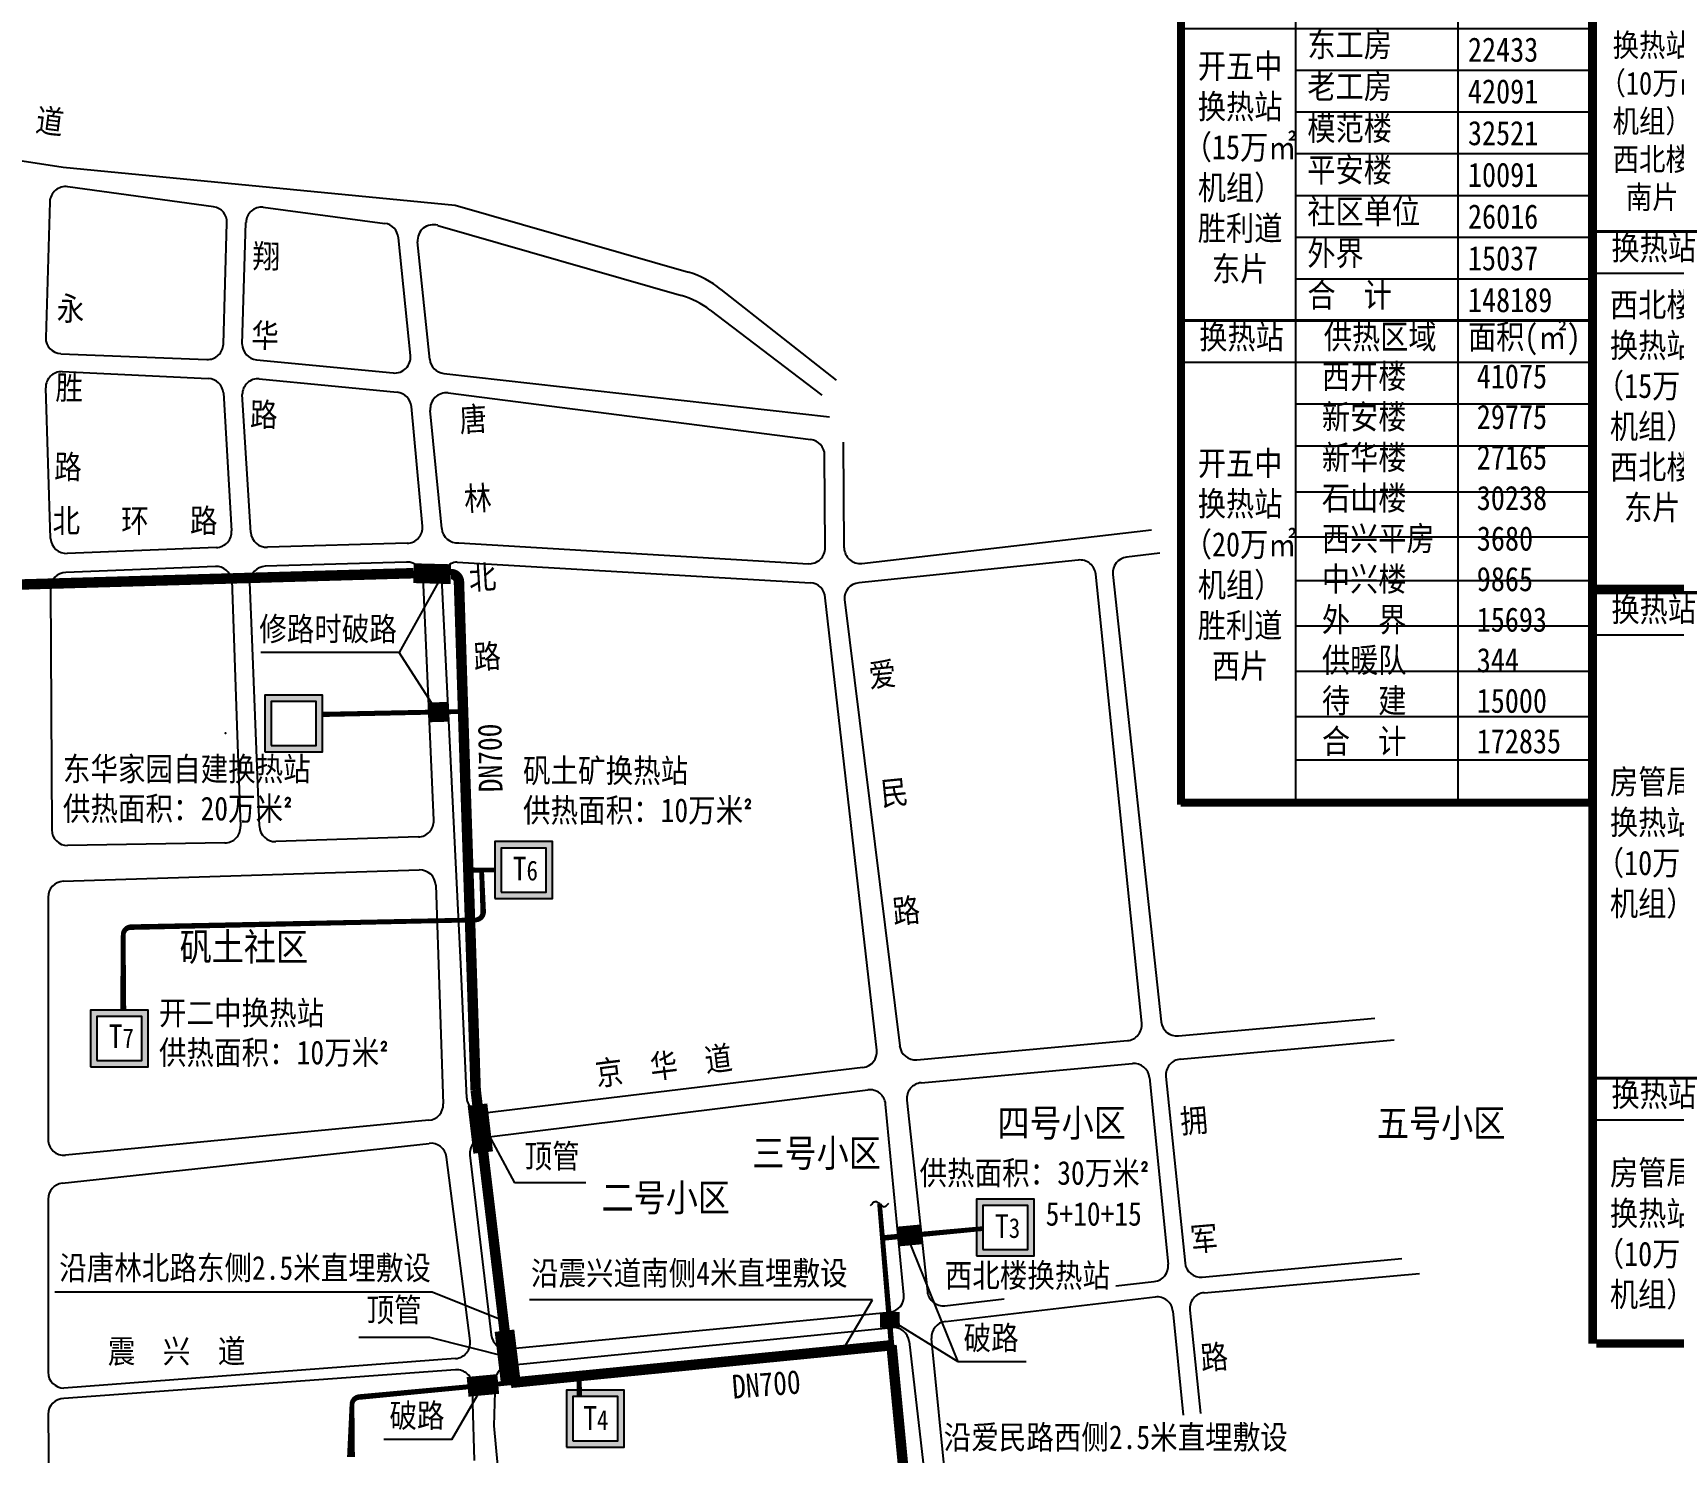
# Model space of a CAD drawing. Extents: x 10607 to 11801, y -1703 to -1229.
# Drawn here: x 11487.1 to 11694.3, y -1583.3 to -1404 of the extents above; entities that cross this region are included whole.
import ezdxf

# ---------------------------------------------------------------- set-up
doc = ezdxf.new("R2010")
doc.units = 0
doc.header["$LTSCALE"] = 50
doc.header["$MEASUREMENT"] = 0
for name, color, linetype in [('1换热站已确定', 4, 'CONTINUOUS'), ('origin', 253, 'CONTINUOUS'), ('供热管道', 3, 'CONTINUOUS'), ('信号光缆', 6, 'CONTINUOUS'), ('电力线路', 1, 'CONTINUOUS'), ('表格', 2, 'CONTINUOUS')]:
    doc.layers.add(name, color=color, linetype=linetype)
doc.styles.add('gb', font='txt1.shx', dxfattribs={"width": 0.85, "bigfont": 'gbhzfs.shx'})

# ---------------------------------------------------------------- blocks, each defined once
blk = doc.blocks.new('开五中')
at = {"layer": '信号光缆'}
blk.add_lwpolyline([(11240.15, -1507.18), (11293.4, -1507.18), (11293.4, -1614.16), (11240.15, -1614.16)], close=True, dxfattribs=at)
at = {"layer": '表格'}
for p, q in [((11254.84, -1507.18), (11254.84, -1551.1)), ((11276.18, -1507.18), (11276.18, -1551.1)), ((11240.15, -1512.67), (11293.4, -1512.67)), ((11254.79, -1518.16), (11293.4, -1518.16)), ((11254.79, -1523.65), (11293.4, -1523.65)), ((11254.79, -1529.14), (11293.4, -1529.14)), ((11254.79, -1534.63), (11293.4, -1534.63)), ((11254.84, -1540.12), (11293.4, -1540.12)), ((11254.84, -1545.61), (11293.4, -1545.61)), ((11240.15, -1551.1), (11293.4, -1551.1)), ((11240.15, -1551.1), (11293.4, -1551.1)), ((11254.84, -1551.1), (11254.84, -1614.16)), ((11276.18, -1551.1), (11276.18, -1614.16)), ((11240.15, -1556.59), (11293.4, -1556.59)), ((11254.79, -1562.08), (11293.4, -1562.08)), ((11254.79, -1567.57), (11293.4, -1567.57)), ((11254.79, -1573.64), (11293.4, -1573.64)), ((11254.79, -1579.58), (11293.4, -1579.58)), ((11254.84, -1585.3), (11293.4, -1585.3)), ((11254.84, -1591.25), (11293.4, -1591.25)), ((11254.84, -1597.22), (11293.4, -1597.22)), ((11254.84, -1603.18), (11293.4, -1603.18)), ((11254.84, -1608.91), (11293.4, -1608.91))]:
    blk.add_line(p, q, dxfattribs=at)
at = {"layer": '表格', "const_width": 0.4}
blk.add_lwpolyline([(11240.15, -1551.1), (11293.4, -1551.1)], dxfattribs=at)
at = {"layer": '电力线路', "char_height": 3.2, "style": 'gb'}
for s, insert, width, attachment_point in [('{\\fFangSong_GB2312|b0|i0|c134|p49;换热站}', (11242.16, -1507.71), 41.3309, 1), ('{\\fFangSong_GB2312|b0|i0|c134|p49;供热区域}', (11258.54, -1507.71), 41.3309, 1), ('{\\fFangSong_GB2312|b0|i0|c134|p49;面积(\\fGulim|b0|i0|c129|p34;㎡\\fFangSong_GB2312|b0|i0|c134|p49;)}', (11277.51, -1507.71), 41.3309, 1), ('{\\fFangSong_GB2312|b0|i0|c134|p49;东工房}', (11256.38, -1513.2), 41.3309, 1), ('{\\fFangSong_GB2312|b0|i0|c134|p49;22433}', (11277.51, -1513.85), 41.3309, 1), ('{\\fFangSong_GB2312|b0|i0|c134|p49;开五中\\P换热站\\P（15万\\fGulim|b0|i0|c129|p34;㎡\\fFangSong_GB2312|b0|i0|c134|p49;机组）\\P胜利道\\P东片}', (11247.53, -1531.12), 16.9018, 5), ('{\\fFangSong_GB2312|b0|i0|c134|p49;老工房}', (11256.38, -1518.69), 41.3309, 1), ('{\\fFangSong_GB2312|b0|i0|c134|p49;42091}', (11277.51, -1519.34), 41.3309, 1), ('{\\fFangSong_GB2312|b0|i0|c134|p49;模范楼}', (11256.38, -1524.18), 41.3309, 1), ('{\\fFangSong_GB2312|b0|i0|c134|p49;32521}', (11277.51, -1524.83), 41.3309, 1), ('{\\fFangSong_GB2312|b0|i0|c134|p49;平安楼}', (11256.38, -1529.67), 41.3309, 1), ('{\\fFangSong_GB2312|b0|i0|c134|p49;10091}', (11277.51, -1530.32), 41.3309, 1), ('{\\fFangSong_GB2312|b0|i0|c134|p49;社区单位}', (11256.38, -1535.16), 41.3309, 1), ('{\\fFangSong_GB2312|b0|i0|c134|p49;26016}', (11277.51, -1535.81), 41.3309, 1), ('{\\fFangSong_GB2312|b0|i0|c134|p49;外界}', (11256.38, -1540.65), 41.3309, 1), ('{\\fFangSong_GB2312|b0|i0|c134|p49;15037}', (11277.51, -1541.3), 41.3309, 1), ('{\\fFangSong_GB2312|b0|i0|c134|p49;合  计}', (11256.38, -1546.14), 41.3309, 1), ('{\\fFangSong_GB2312|b1|i0|c134|p49;148189}', (11277.51, -1546.79), 41.3309, 1), ('{\\fFangSong_GB2312|b0|i0|c134|p49;换热站}', (11242.16, -1551.63), 41.3309, 1), ('{\\fFangSong_GB2312|b0|i0|c134|p49;供热区域}', (11258.54, -1551.63), 41.3309, 1), ('{\\fFangSong_GB2312|b0|i0|c134|p49;面积(\\fGulim|b0|i0|c129|p34;㎡\\fFangSong_GB2312|b0|i0|c134|p49;)}', (11277.51, -1551.63), 41.3309, 1), ('{\\fFangSong_GB2312|b0|i0|c134|p49;西开楼     41075\\P新安楼     29775\\P新华楼     27165\\P石山楼     30238\\P西兴平房   3680\\P中兴楼     9865\\P外  界     15693\\P供暖队     344\\P待  建     15000\\P合\\fFangSong_GB2312|b1|i0|c134|p49;  \\fFangSong_GB2312|b0|i0|c134|p49;计     \\fFangSong_GB2312|b1|i0|c134|p49;172835}', (11258.29, -1556.84), 348.2861, 1), ('{\\fFangSong_GB2312|b0|i0|c134|p49;开五中\\P换热站\\P（20万\\fGulim|b0|i0|c129|p34;㎡\\fFangSong_GB2312|b0|i0|c134|p49;机组）\\P胜利道\\P西片}', (11247.53, -1583.39), 16.9018, 5)]:
    blk.add_mtext(s, dxfattribs=dict(at, insert=insert, width=width, attachment_point=attachment_point))
blk = doc.blocks.new('西北楼')
at = {"layer": '信号光缆'}
blk.add_lwpolyline([(11240.15, -1719.46), (11293.4, -1719.46), (11293.4, -1843.18), (11240.15, -1843.18)], close=True, dxfattribs=at)
at = {"layer": '表格'}
for p, q in [((11254.84, -1719.46), (11254.84, -1760.59)), ((11278.22, -1719.46), (11278.22, -1760.59)), ((11240.15, -1724.95), (11293.4, -1724.95)), ((11254.79, -1730.44), (11293.4, -1730.44)), ((11254.79, -1736.27), (11293.4, -1736.27)), ((11254.79, -1742.44), (11293.4, -1742.44)), ((11254.79, -1747.68), (11293.4, -1747.68)), ((11240.15, -1758.05), (11293.4, -1758.05)), ((11254.84, -1758.05), (11254.84, -1799.33)), ((11278.22, -1758.05), (11278.22, -1799.33)), ((11240.15, -1763.54), (11293.4, -1763.54)), ((11254.79, -1769.03), (11293.4, -1769.03)), ((11254.79, -1774.86), (11293.4, -1774.86)), ((11254.79, -1781.03), (11293.4, -1781.03)), ((11254.79, -1786.97), (11293.4, -1786.97)), ((11240.15, -1796.57), (11293.4, -1796.57)), ((11254.84, -1796.57), (11254.84, -1843.18)), ((11278.22, -1796.57), (11278.22, -1843.18)), ((11240.15, -1802.06), (11293.4, -1802.06)), ((11254.79, -1808.09), (11293.4, -1808.09)), ((11254.79, -1814.06), (11293.4, -1814.06)), ((11254.79, -1819.82), (11293.4, -1819.82)), ((11254.79, -1825.49), (11293.4, -1825.49)), ((11254.79, -1831.27), (11293.4, -1831.27)), ((11254.79, -1837.47), (11293.4, -1837.47))]:
    blk.add_line(p, q, dxfattribs=at)
at = {"layer": '表格', "const_width": 0.4}
for points in [[(11240.15, -1758.05), (11293.4, -1758.05)], [(11240.15, -1796.57), (11293.4, -1796.57)]]:
    blk.add_lwpolyline(points, dxfattribs=at)
at = {"layer": '电力线路', "style": 'gb'}
for s, insert, char_height, width, attachment_point in [('{\\fFangSong_GB2312|b0|i0|c134|p49;换热站}', (11242.16, -1719.99), 3.2, 41.3309, 1), ('{\\fFangSong_GB2312|b0|i0|c134|p49;供热区域}', (11258.54, -1719.99), 3.2, 41.3309, 1), ('{\\fFangSong_GB2312|b0|i0|c134|p49;面积(\\fGulim|b0|i0|c129|p34;㎡\\fFangSong_GB2312|b0|i0|c134|p49;)}', (11278.87, -1719.99), 3.2, 41.3309, 1), ('{\\fFangSong_GB2312|b0|i0|c134|p49;西北楼换热站\\P（5万\\fGulim|b0|i0|c129|p34;㎡\\fFangSong_GB2312|b0|i0|c134|p49;机组）\\P西北楼西片}', (11247.53, -1741.29), 3, 12.544, 5), ('{\\fFangSong_GB2312|b0|i0|c134|p49;爱民花苑二期 17700\\P供暖三班     155\\P热力公司     23000\\P合   计      \\fFangSong_GB2312|b1|i0|c134|p49;40855}', (11255.72, -1736.48), 3.2, 110.2474, 4), ('{\\fFangSong_GB2312|b0|i0|c134|p49;换热站}', (11242.16, -1758.58), 3.2, 41.3309, 1), ('{\\fFangSong_GB2312|b0|i0|c134|p49;供热区域}', (11258.54, -1758.58), 3.2, 41.3309, 1), ('{\\fFangSong_GB2312|b0|i0|c134|p49;面积(\\fGulim|b0|i0|c129|p34;㎡\\fFangSong_GB2312|b0|i0|c134|p49;)}', (11278.87, -1758.58), 3.2, 41.3309, 1), ('{\\fFangSong_GB2312|b0|i0|c134|p49;西北楼\\P换热站\\P（10万\\fGulim|b0|i0|c129|p34;㎡\\fFangSong_GB2312|b0|i0|c134|p49;机组）\\P西北楼\\P南片}', (11247.53, -1779.72), 3, 15.3481, 5), ('{\\fFangSong_GB2312|b0|i0|c134|p49;东兴楼       21628\\P员工楼       51OO\\P宏文中学     4664\\P西北楼       50371\\P\\fFangSong_GB2312|b1|i0|c134|p49;合 计        81763}', (11256.93, -1778.16), 3.2, 110.2474, 4), ('{\\fFangSong_GB2312|b0|i0|c134|p49;换热站}', (11242.16, -1797.1), 3.2, 41.3309, 1), ('{\\fFangSong_GB2312|b0|i0|c134|p49;供热区域}', (11258.54, -1797.1), 3.2, 41.3309, 1), ('{\\fFangSong_GB2312|b0|i0|c134|p49;面积(\\fGulim|b0|i0|c129|p34;㎡\\fFangSong_GB2312|b0|i0|c134|p49;)}', (11278.87, -1797.1), 3.2, 41.3309, 1), ('{\\fFangSong_GB2312|b0|i0|c134|p49;西北楼\\P换热站\\P（15万\\fGulim|b0|i0|c129|p34;㎡\\fFangSong_GB2312|b0|i0|c134|p49;机组）\\P西北楼\\P东片}', (11247.53, -1819.72), 3.2, 16.0146, 5), ('{\\fFangSong_GB2312|b0|i0|c134|p49;新东楼      16165\\P模范北楼    18075\\P七三楼      6000\\P外 界       1762\\P开四小      3386\\P待 建       100000\\P\\fFangSong_GB2312|b1|i0|c134|p49;合 计       145388}', (11256.93, -1822.46), 3.2, 110.2474, 4)]:
    blk.add_mtext(s, dxfattribs=dict(at, insert=insert, char_height=char_height, width=width, attachment_point=attachment_point))
blk = doc.blocks.new('房管局')
at = {"layer": '信号光缆'}
blk.add_lwpolyline([(11240.15, -1872.12), (11293.4, -1872.12), (11293.4, -1970.44), (11240.15, -1970.44)], close=True, dxfattribs=at)
at = {"layer": '表格'}
for p, q in [((11254.84, -1872.12), (11254.84, -1935.92)), ((11276.18, -1872.12), (11276.18, -1935.92)), ((11240.15, -1877.61), (11293.4, -1877.61)), ((11254.79, -1883.1), (11293.4, -1883.1)), ((11254.79, -1888.84), (11293.4, -1888.84)), ((11254.79, -1894.83), (11293.4, -1894.83)), ((11254.79, -1900.74), (11293.4, -1900.74)), ((11254.84, -1906.64), (11293.4, -1906.64)), ((11254.84, -1912.43), (11293.4, -1912.43)), ((11254.84, -1918.3), (11293.4, -1918.3)), ((11254.84, -1924.39), (11293.4, -1924.39)), ((11254.84, -1930.26), (11293.4, -1930.26)), ((11240.15, -1935.92), (11293.4, -1935.92)), ((11240.15, -1935.92), (11293.4, -1935.92)), ((11254.84, -1935.92), (11254.84, -1970.44)), ((11276.18, -1935.92), (11276.18, -1970.44)), ((11240.15, -1941.41), (11293.4, -1941.41)), ((11254.79, -1946.9), (11293.4, -1946.9)), ((11254.79, -1952.64), (11293.4, -1952.64)), ((11254.79, -1958.63), (11293.4, -1958.63)), ((11254.79, -1964.54), (11293.4, -1964.54))]:
    blk.add_line(p, q, dxfattribs=at)
at = {"layer": '表格', "const_width": 0.4}
blk.add_lwpolyline([(11240.15, -1935.92), (11293.4, -1935.92)], dxfattribs=at)
at = {"layer": '电力线路', "char_height": 3.2, "style": 'gb'}
for s, insert, width, attachment_point in [('{\\fFangSong_GB2312|b0|i0|c134|p49;换热站}', (11242.16, -1872.65), 41.3309, 1), ('{\\fFangSong_GB2312|b0|i0|c134|p49;供热区域}', (11258.54, -1872.65), 41.3309, 1), ('{\\fFangSong_GB2312|b0|i0|c134|p49;面积(\\fGulim|b0|i0|c129|p34;㎡\\fFangSong_GB2312|b0|i0|c134|p49;)}', (11277.51, -1872.65), 41.3309, 1), ('{\\fFangSong_GB2312|b0|i0|c134|p49;唐办平房   4962.64\\P老6#小区   3361.54\\P老2#小区   18176.4\\P新6#小区   15411.51\\P新2#小区   8982.75\\P康居楼     18352\\P京华西里   19693.19\\P建设银行   265.51\\P公建建筑   20880\\P合计      \\fFangSong_GB2312|b1|i0|c134|p49;110085.54}', (11257.76, -1906.43), 712.1982, 4), ('{\\fFangSong_GB2312|b0|i0|c134|p49;房管局\\P换热站\\P（10万\\fGulim|b0|i0|c129|p34;㎡\\fFangSong_GB2312|b0|i0|c134|p49;机组）}', (11247.53, -1905.15), 16.9018, 5), ('{\\fFangSong_GB2312|b0|i0|c134|p49;换热站}', (11242.16, -1936.45), 41.3309, 1), ('{\\fFangSong_GB2312|b0|i0|c134|p49;供热区域}', (11258.54, -1936.45), 41.3309, 1), ('{\\fFangSong_GB2312|b0|i0|c134|p49;面积(\\fGulim|b0|i0|c129|p34;㎡\\fFangSong_GB2312|b0|i0|c134|p49;)}', (11277.51, -1936.45), 41.3309, 1), ('{\\fFangSong_GB2312|b0|i0|c134|p49;\\H0.9375x;爱民花苑一期 \\H1.067x;23259\\P\\H0.9375x;爱民花苑三期 \\H1.067x;34690\\P金盛地产    30209\\P\\H0.9369x;医药公司小区\\H1.067x;\\P\\fFangSong_GB2312|b1|i0|c134|p49;合  计      88158}', (11255.52, -1955.7), 712.1982, 4), ('{\\fFangSong_GB2312|b0|i0|c134|p49;房管局\\P换热站\\P（10万\\fGulim|b0|i0|c129|p34;㎡\\fFangSong_GB2312|b0|i0|c134|p49;机组）}', (11247.53, -1956.59), 16.9018, 5)]:
    blk.add_mtext(s, dxfattribs=dict(at, insert=insert, width=width, attachment_point=attachment_point))
blk = doc.blocks.new('所带面积')
at = {"layer": '表格', "const_width": 1}
for points in [[(11818.26, -1355.05), (11818.26, -1501.46)], [(11870.24, -1355.05), (11870.24, -1569.57)], [(11922.3, -1474.31), (11870.73, -1474.31)], [(11869.91, -1501.23), (11818.26, -1501.23)], [(11922.3, -1569.58), (11870.73, -1569.58)]]:
    blk.add_lwpolyline(points, dxfattribs=at)
at = {"layer": '信号光缆', "xscale": 0.9600000000000364, "yscale": 0.9600000000000364, "zscale": 0.96}
for name, p in [('西北楼', (1080.18, 295.63)), ('开五中', (1028.12, 48.73)), ('房管局', (1080.18, 322.47))]:
    blk.add_blockref(name, p, dxfattribs=at)

msp = doc.modelspace()

# ---------------------------------------------------------------- hatches: boundary and pattern name
at = {"layer": '1换热站已确定'}
h = msp.add_hatch(color=256, dxfattribs=at)
h.paths.add_polyline_path([(11516.37, -1487.64), (11516.37, -1494.82), (11523.66, -1494.82), (11523.66, -1487.64)])
h.paths.add_polyline_path([(11522.85, -1488.45), (11522.85, -1494.02), (11517.17, -1494.02), (11517.17, -1488.45)], flags=16)
h = msp.add_hatch(color=256, dxfattribs=at)
h.paths.add_polyline_path([(11545.44, -1506.15), (11545.44, -1513.33), (11552.73, -1513.33), (11552.73, -1506.15)])
h.paths.add_polyline_path([(11551.92, -1506.96), (11551.92, -1512.52), (11546.24, -1512.52), (11546.24, -1506.96)], flags=16)
h = msp.add_hatch(color=256, dxfattribs=at)
h.paths.add_polyline_path([(11494.36, -1527.42), (11494.36, -1534.6), (11501.65, -1534.6), (11501.65, -1527.42)])
h.paths.add_polyline_path([(11500.84, -1528.23), (11500.84, -1533.8), (11495.16, -1533.8), (11495.16, -1528.23)], flags=16)
for points in [[(11613.57, -1551.31), (11606.28, -1551.31), (11606.28, -1555.11), (11607.09, -1555.03), (11607.09, -1552.11), (11612.77, -1552.11), (11612.77, -1557.68), (11607.09, -1557.68), (11607.09, -1555.03), (11606.28, -1555.11), (11606.28, -1558.49), (11613.57, -1558.49)], [(11561.78, -1575.46), (11556.1, -1575.46), (11556.11, -1576.26), (11560.98, -1576.26), (11560.98, -1581.83), (11555.3, -1581.83), (11555.3, -1576.26), (11556.11, -1576.26), (11556.1, -1575.46), (11554.49, -1575.46), (11554.49, -1582.63), (11561.78, -1582.63)]]:
    msp.add_hatch(color=256, dxfattribs=at).paths.add_polyline_path(points)

# ---------------------------------------------------------------- linework, layer by layer
for points in [[(11516.37, -1494.82), (11523.66, -1494.82), (11523.66, -1487.64), (11516.37, -1487.64)], [(11517.17, -1494.02), (11522.85, -1494.02), (11522.85, -1488.45), (11517.17, -1488.45)], [(11545.44, -1513.33), (11552.73, -1513.33), (11552.73, -1506.15), (11545.44, -1506.15)], [(11546.24, -1512.52), (11551.92, -1512.52), (11551.92, -1506.96), (11546.24, -1506.96)], [(11494.36, -1534.6), (11501.65, -1534.6), (11501.65, -1527.42), (11494.36, -1527.42)], [(11495.16, -1533.8), (11500.84, -1533.8), (11500.84, -1528.23), (11495.16, -1528.23)], [(11606.28, -1558.49), (11613.57, -1558.49), (11613.57, -1551.31), (11606.28, -1551.31)], [(11607.09, -1557.68), (11612.77, -1557.68), (11612.77, -1552.11), (11607.09, -1552.11)], [(11554.49, -1582.63), (11561.78, -1582.63), (11561.78, -1575.46), (11554.49, -1575.46)], [(11555.3, -1581.83), (11560.98, -1581.83), (11560.98, -1576.26), (11555.3, -1576.26)]]:
    msp.add_lwpolyline(points, close=True, dxfattribs=at)
at = {"layer": 'origin'}
for p, q in [((11419.22, -1410.14), (11490.92, -1420.94)), ((11490.92, -1420.94), (11540.41, -1425.75)), ((11509.91, -1425.95), (11491.49, -1423.42)), ((11489.22, -1425.34), (11488.7, -1442.49)), ((11516.17, -1425.99), (11531.52, -1428.05)), ((11540.41, -1425.75), (11569.91, -1434.23)), ((11511.14, -1443.32), (11511.6, -1427.99)), ((11513.52, -1443.33), (11514, -1427.93)), ((11538.23, -1428.3), (11569, -1437.17)), ((11534.77, -1444.75), (11533.25, -1429.87)), ((11537.21, -1445.23), (11535.68, -1430.4)), ((11573.97, -1436.39), (11588.53, -1447.85)), ((11572.63, -1439), (11586.72, -1449.76)), ((11490.6, -1444.51), (11509.06, -1445.25)), ((11515.32, -1445.27), (11532.58, -1446.95)), ((11490.77, -1446.78), (11509.24, -1447.64)), ((11515.68, -1447.69), (11533.11, -1449.39)), ((11538.97, -1447.01), (11587.71, -1452.48)), ((11489.31, -1467.87), (11488.7, -1448.81)), ((11511.14, -1449.47), (11512.18, -1466.88)), ((11514.6, -1467.08), (11513.53, -1449.67)), ((11539.52, -1449.47), (11585.34, -1455.35)), ((11536.29, -1466.28), (11534.9, -1451.19)), ((11538.72, -1466.61), (11537.28, -1451.67)), ((11589.56, -1469.03), (11589.47, -1455.69)), ((11587.16, -1469.03), (11587.09, -1457.32)), ((11591.79, -1471), (11628.36, -1466.78)), ((11510.26, -1468.99), (11491.43, -1469.74)), ((11534.36, -1468.46), (11516.72, -1468.96)), ((11540.88, -1468.41), (11585.04, -1471.04)), ((11534.29, -1470.83), (11516.44, -1471.37)), ((11540.66, -1470.84), (11585.29, -1473.45)), ((11619.13, -1470.58), (11591.41, -1473.44)), ((11629.45, -1469.7), (11625.24, -1470.2)), ((11510.14, -1471.39), (11491.23, -1472.16)), ((11512.21, -1473.11), (11512.9, -1492.71)), ((11536.35, -1472.75), (11537.7, -1503.45)), ((11541.15, -1521.62), (11538.75, -1472.93)), ((11627.15, -1529.06), (11621.33, -1472.37)), ((11623.49, -1472.41), (11629.6, -1528.92)), ((11489.3, -1474.13), (11489.46, -1504.66)), ((11514.78, -1480.59), (11514.5, -1473.36)), ((11593.67, -1532.47), (11587.17, -1475.35)), ((11589.59, -1475.57), (11596.57, -1531.96)), ((11515.7, -1504.21), (11514.78, -1480.59)), ((11512.9, -1492.71), (11513.3, -1504.24)), ((11511.34, -1506.31), (11491.46, -1506.65)), ((11535.77, -1505.55), (11517.76, -1506.14)), ((11490.91, -1511.16), (11535.89, -1509.73)), ((11537.96, -1511.66), (11538.92, -1539.29)), ((11489, -1513.16), (11489, -1543.76)), ((11541.89, -1538.54), (11541.15, -1521.62)), ((11631.77, -1530.7), (11656.58, -1528.44)), ((11632.01, -1533.63), (11659.04, -1531.18)), ((11598.73, -1533.71), (11625.35, -1531.28)), ((11591.93, -1534.68), (11544.14, -1540.44)), ((11599.28, -1536.61), (11625.96, -1534.19)), ((11628.13, -1535.98), (11630.49, -1559.54)), ((11630.2, -1535.83), (11632.61, -1559.38)), ((11544.03, -1543.54), (11592.56, -1537.51)), ((11597.11, -1563.39), (11594.79, -1539.3)), ((11597.48, -1538.82), (11600.07, -1563)), ((11537.11, -1541.35), (11491.19, -1545.75)), ((11490.78, -1549.31), (11537.13, -1544.26)), ((11542.3, -1569.2), (11539.33, -1545.99)), ((11542.28, -1545.76), (11544.96, -1568.45)), ((11489, -1551.3), (11489, -1573.17)), ((11634.79, -1561.16), (11660, -1558.8)), ((11623.89, -1562.28), (11628.73, -1561.73)), ((11635.03, -1563.13), (11662.25, -1560.7)), ((11602.29, -1564.77), (11609.78, -1563.91)), ((11602.36, -1566.75), (11628.86, -1563.67)), ((11547.16, -1570.21), (11595.31, -1565.58)), ((11631.08, -1565.46), (11632.39, -1578.6)), ((11633.22, -1565.33), (11634.55, -1578.4)), ((11547.31, -1572.29), (11595.57, -1567.52)), ((11597.75, -1569.3), (11600.88, -1596.2)), ((11603.32, -1596.55), (11600.6, -1568.92)), ((11540.47, -1571.45), (11491, -1575.17)), ((11540.48, -1572.88), (11491, -1576.49)), ((11545.36, -1579.94), (11545.51, -1574.23)), ((11542.65, -1577.1), (11542.63, -1574.85)), ((11489, -1578.49), (11489.19, -1602.07)), ((11542.85, -1584.32), (11542.65, -1577.1)), ((11545.81, -1584.94), (11545.36, -1579.94))]:
    msp.add_line(p, q, dxfattribs=at)
for centre, radius, start, end in [((11491.22, -1425.4), 2, 82.156, 178.266), ((11509.6, -1427.93), 2, 358.2683, 81.1989), ((11516, -1427.99), 2, 85.1324, 178.2168), ((11531.25, -1430.03), 2, 4.6885, 82.3746), ((11537.67, -1430.22), 2, 73.9119, 185.152), ((11566.87, -1444.8), 11, 49.8222, 73.9667), ((11565.96, -1447.74), 11, 52.6298, 73.9119), ((11490.7, -1442.51), 2, 179.3043, 267.2624), ((11509.14, -1443.25), 2, 267.7116, 358.072), ((11515.52, -1443.28), 2, 181.5296, 264.3622), ((11532.78, -1444.96), 2, 264.4337, 5.8271), ((11539.2, -1445.02), 2, 185.8849, 263.5927), ((11490.7, -1448.78), 2, 87.994, 180.9716), ((11509.15, -1449.64), 2, 4.9648, 87.3294), ((11515.53, -1449.68), 2, 85.668, 179.84), ((11532.91, -1451.38), 2, 5.5125, 84.401), ((11539.27, -1451.46), 2, 82.6966, 186.112), ((11585.09, -1457.33), 2, 0.3666, 82.6966), ((11510.18, -1467), 2, 272.2802, 3.3969), ((11534.3, -1466.46), 2, 271.6096, 5.2723), ((11540.71, -1466.42), 2, 185.507, 274.8883), ((11491.31, -1467.75), 2, 183.3935, 273.3135), ((11516.6, -1466.96), 2, 183.5457, 273.4783), ((11585.16, -1469.04), 2, 266.6021, 0.3666), ((11591.56, -1469.01), 2, 180.3883, 276.5778), ((11534.35, -1472.83), 2, 2.3484, 91.7503), ((11540.75, -1472.84), 2, 92.6815, 182.8228), ((11619.34, -1472.57), 2, 5.8642, 95.8925), ((11625.48, -1472.19), 2, 96.8327, 186.1705), ((11491.3, -1474.15), 2, 91.8842, 179.2724), ((11510.23, -1473.39), 2, 8.0429, 92.308), ((11516.5, -1473.37), 2, 91.8389, 179.4923), ((11585.17, -1475.44), 2, 2.6417, 86.6547), ((11591.58, -1475.44), 2, 95.0597, 183.8828), ((11511.3, -1504.31), 2, 270.9834, 2.0191), ((11517.69, -1504.14), 2, 182.2203, 271.877), ((11535.71, -1503.55), 2, 271.877, 2.7374), ((11491.46, -1504.65), 2, 180.2946, 270.0919), ((11535.96, -1511.73), 2, 1.9925, 91.8245), ((11491, -1513.16), 2, 92.6288, 180), ((11625.16, -1529.29), 2, 275.2054, 5.465), ((11631.59, -1528.7), 2, 186.1705, 275.2054), ((11591.69, -1532.7), 2, 276.868, 6.4946), ((11598.55, -1531.71), 2, 187.0582, 275.2054), ((11626.14, -1536.18), 2, 5.7744, 95.1846), ((11632.19, -1535.62), 2, 95.1846, 185.8099), ((11599.46, -1538.6), 2, 95.1846, 186.1273), ((11536.92, -1539.36), 2, 275.4805, 1.9925), ((11543.89, -1538.45), 2, 182.4994, 277.1274), ((11592.8, -1539.49), 2, 5.4911, 97.0826), ((11544.27, -1545.52), 2, 96.6904, 186.7436), ((11491, -1543.76), 2, 180, 275.4805), ((11537.34, -1546.25), 2, 7.3108, 96.2207), ((11491, -1551.3), 2, 96.2207, 180), ((11628.5, -1559.74), 2, 276.5705, 5.7162), ((11634.6, -1559.17), 2, 185.8398, 275.3582), ((11595.12, -1563.59), 2, 275.4932, 5.4911), ((11602.06, -1562.78), 2, 186.1273, 276.5705), ((11629.09, -1565.66), 2, 5.7162, 96.6336), ((11635.21, -1565.12), 2, 95.1073, 185.8398), ((11546.95, -1568.22), 2, 186.7436, 276.1757), ((11595.76, -1569.51), 2, 6.1956, 95.6443), ((11602.59, -1568.74), 2, 96.6336, 185.1439), ((11540.32, -1569.45), 2, 274.3022, 7.3108), ((11547.51, -1574.28), 2, 95.5865, 178.5), ((11491, -1573.17), 2, 180, 270), ((11540.63, -1574.87), 2, 0.5564, 94.1811), ((11491, -1578.49), 2, 90, 180)]:
    msp.add_arc(centre, radius, start, end, dxfattribs=at)
msp.add_point((11511.4, -1492.46), dxfattribs=at)
msp.add_point((11511.4, -1492.46), dxfattribs=at)
msp.add_point((11511.4, -1492.46), dxfattribs=at)
at = {"layer": '供热管道', "const_width": 1.32}
for points in [[(11535.15, -1472.24), (11440.06, -1474.98, -0.427225), (11439.03, -1473.96), (11439.09, -1469.59, 0.391009), (11438.19, -1468.58), (11410.07, -1465.89, 0.054686), (11409.85, -1465.89), (11403.51, -1466.68)], [(11541.55, -1493.81), (11540.9, -1473.33, 0.414757), (11539.87, -1472.36), (11535.15, -1472.24)]]:
    msp.add_lwpolyline(points, format="xyb", dxfattribs=at)
at = {"layer": '供热管道'}
for points in [[(11541.42, -1489.71, 0.608, 0.649, 0), (11523.66, -1490.08, 0.608, 0.649, 0)], [(11543.76, -1509.74, 0.6, 0.7, 0), (11543.96, -1515, 0.7, 0.6, -0.418957), (11542.98, -1516.04, 0.6, 0.7, 0), (11499.47, -1516.95, 0.7, 0.6, 0.408054), (11498.49, -1517.95, 0.6, 0.756, 0), (11498.49, -1527.42, 0.7, 0.7, 0)], [(11545.44, -1509.74, 0.578, 0.669, 0), (11542.08, -1509.74, 0.595, 0.669, 0)], [(11594.03, -1551.91, 0.595, 0.7, 0), (11595.54, -1569.77, 0.7, 0.7, 0)], [(11607.09, -1555.03, 0.598, 0.7, 0), (11594.4, -1556.22, 0.7, 0.7, 0)], [(11547.45, -1574.51, 0.595, 0.7, 0), (11528.28, -1576.31, 0.7, 0.595, 0.345776), (11527.39, -1577.16, 0.595, 0.988, 0), (11527.26, -1583.89, 0.7, 0.7, 0)], [(11556.08, -1573.66, 0.595, 0.7, 0), (11556.11, -1576.26, 0.7, 0.7, 0)]]:
    msp.add_lwpolyline(points, format="xyseb", dxfattribs=at)
at = {"layer": '供热管道', "const_width": 1.32}
for points in [[(11543.01, -1537.5), (11541.55, -1493.81)], [(11547.45, -1574.51), (11543.01, -1537.5)], [(11595.54, -1569.77), (11547.45, -1574.51)], [(11598.45, -1600.1), (11595.54, -1569.77)]]:
    msp.add_lwpolyline(points, dxfattribs=at)
at = {"layer": '信号光缆'}
for p, q in [((11538.31, -1473.35), (11533.33, -1482.26)), ((11533.33, -1482.26), (11515.86, -1482.26)), ((11538.21, -1489.78), (11533.33, -1482.26)), ((11603.96, -1571.85), (11597.53, -1555.93)), ((11537.51, -1563.08), (11489.86, -1563.08)), ((11546.51, -1566.66), (11537.51, -1563.08)), ((11593.12, -1564.04), (11549.8, -1564.04)), ((11589.33, -1570.44), (11593.12, -1564.04)), ((11603.96, -1571.85), (11595.26, -1566.45)), ((11612.53, -1571.85), (11603.96, -1571.85)), ((11540, -1581.66), (11543.96, -1574.84)), ((11540, -1581.66), (11531.43, -1581.66))]:
    msp.add_line(p, q, dxfattribs=at)
at = {"layer": '信号光缆', "const_width": 2.5}
for points in [[(11539.87, -1472.36), (11535.15, -1472.24)], [(11539.58, -1489.75), (11537.1, -1489.82)], [(11599.29, -1555.76), (11596.4, -1556.03)], [(11595.35, -1567.54), (11595.31, -1565.58)], [(11545.86, -1574.66), (11541.99, -1575.02)]]:
    msp.add_lwpolyline(points, dxfattribs=at)
at = {"layer": '信号光缆'}
msp.add_spline([(11592.9, -1552.11), (11593.49, -1551.6), (11594, -1551.88), (11594.52, -1552.26), (11595.22, -1551.83)], degree=3, dxfattribs=at)
at = {"layer": '电力线路'}
for p, q in [((11543.42, -1540.87), (11547.93, -1549.27)), ((11556.92, -1549.27), (11547.93, -1549.27)), ((11537.24, -1568.79), (11528.25, -1568.79)), ((11547.06, -1571.26), (11537.24, -1568.79))]:
    msp.add_line(p, q, dxfattribs=at)
at = {"layer": '电力线路', "const_width": 2.5}
for points in [[(11543.96, -1545.42), (11543.24, -1539.37)], [(11547.45, -1574.51), (11546.65, -1567.93)]]:
    msp.add_lwpolyline(points, dxfattribs=at)

# ---------------------------------------------------------------- block references
at = {"layer": '信号光缆'}
msp.add_blockref('所带面积', (-186.18, 0), dxfattribs=at)

# ---------------------------------------------------------------- texts
at = {"layer": '1换热站已确定', "char_height": 3, "attachment_point": 1, "style": 'gb'}
for s, insert, width in [('{\\fFangSong_GB2312|b0|i0|c134|p49;东华家园自建换热站\\P供热面积：20万米\\fISOCPEUR|b0|i0|c134|p34;²}', (11490.87, -1495.47), 38.0744), ('{\\fFangSong_GB2312|b0|i0|c134|p49;矾土矿换热站\\P供热面积：10万米\\fISOCPEUR|b0|i0|c134|p34;²}', (11548.99, -1495.68), 38.0744), ('{\\fFangSong_GB2312|b0|i0|c134|p49;开二中换热站\\P供热面积：10万米\\fISOCPEUR|b0|i0|c134|p34;²}', (11503.01, -1526.28), 46.9423), ('{\\fFangSong_GB2312|b0|i0|c134|p49;供热面积：30万米\\fISOCPEUR|b0|i0|c134|p34;²}', (11599.08, -1546.49), 35.1016), ('{\\fFangSong_GB2312|b0|i0|c134|p49;5+10+15}', (11615.01, -1551.66), 35.1016), ('{\\fFangSong_GB2312|b0|i0|c134|p49;西北楼换热站}', (11602.26, -1559.44), 35.1016)]:
    msp.add_mtext(s, dxfattribs=dict(at, insert=insert, width=width))
at = {"layer": 'origin', "char_height": 3, "attachment_point": 1, "style": 'gb'}
for s, insert, width, rotation in [('{\\fSimSun|b0|i0|c134|p2;长        春        道}', (11453.26, -1409.01), 39.7817, 352.6688), ('{\\fSimSun|b0|i0|c134|p2;翔\\P\\P华\\P\\P路}', (11514.86, -1430.68), 3.8408, 359.0761), ('{\\fSimSun|b0|i0|c134|p2;永\\P\\P胜\\P\\P路}', (11490.13, -1437.28), 3.8408, 359.0761), ('{\\fSimSun|b0|i0|c134|p2;唐\\P\\P林\\P\\P北\\P\\P路}', (11540.86, -1451.39), 3.8408, 3.3892), ('{\\fSimSun|b0|i0|c134|p2;北   环   路}', (11489.56, -1464.12), 21.6342, 0.0464), ('{\\fSimSun|b0|i0|c134|p2;爱\\P\\P\\P民\\P\\P\\P路}', (11592.5, -1483.7), 3.8408, 5.767), ('{\\fSimSun|b0|i0|c134|p2;DN700}', (11543.41, -1499.94), 8.9125, 91.0352), ('{\\fSimSun|b0|i0|c134|p2;京  华  道}', (11557.96, -1534.02), 18.0217, 7.0892), ('{\\fSimSun|b0|i0|c134|p2;拥\\P\\P\\P军\\P\\P\\P路}', (11631.88, -1540.02), 3.8408, 4.8946), ('{\\fSimSun|b0|i0|c134|p2;震  兴  道}', (11496.54, -1569.03), 18.0217, 0.0464), ('{\\fSimSun|b0|i0|c134|p2;DN700}', (11575.28, -1573.53), 8.9125, 4.5058)]:
    msp.add_mtext(s, dxfattribs=dict(at, insert=insert, width=width, rotation=rotation))
at = {"layer": 'origin', "char_height": 3.5, "attachment_point": 1, "style": 'gb'}
for s, insert, width in [('{\\fSimSun|b0|i0|c134|p2;矾土社区}', (11505.61, -1517.69), 20.9049), ('{\\fSimSun|b0|i0|c134|p2;四号小区}', (11608.91, -1539.93), 22.4063), ('{\\fSimSun|b0|i0|c134|p2;五号小区}', (11656.85, -1539.95), 23.6933), ('{\\fSimSun|b0|i0|c134|p2;三号小区}', (11577.96, -1543.74), 29.0694), ('{\\fSimSun|b0|i0|c134|p2;二号小区}', (11558.91, -1549.36), 20.9049)]:
    msp.add_mtext(s, dxfattribs=dict(at, insert=insert, width=width))
at = {"layer": '信号光缆', "char_height": 3, "attachment_point": 1, "style": 'gb'}
for s, insert, width in [('{\\fSimSun|b0|i0|c134|p2;修路时破路}', (11515.67, -1477.78), 36.1267), ('{\\fSimSun|b0|i0|c134|p2;沿唐林北路东侧2.5米直埋敷设}', (11490.41, -1558.49), 52.529), ('{\\fSimSun|b0|i0|c134|p2;沿震兴道南侧4米直埋敷设}', (11550, -1559.16), 45.7233), ('{\\fSimSun|b0|i0|c134|p2;破路}', (11604.64, -1567.33), 36.1267), ('{\\fSimSun|b0|i0|c134|p2;破路}', (11532.12, -1577.14), 36.1267), ('{\\fSimSun|b0|i0|c134|p2;沿爱民路西侧2.5米直埋敷设}', (11602.13, -1579.88), 48.7368)]:
    msp.add_mtext(s, dxfattribs=dict(at, insert=insert, width=width))
at = {"layer": '电力线路', "char_height": 3, "attachment_point": 1, "style": 'gb'}
for s, insert, width in [('{\\fFangSong_GB2312|b0|i0|c134|p49;T\\H0.8333x;6}', (11547.7, -1508.05), 51.6636), ('{\\fFangSong_GB2312|b0|i0|c134|p49;T\\H0.8333x;7}', (11496.67, -1529.23), 51.6636), ('{\\fSimSun|b0|i0|c134|p2;顶管}', (11549.19, -1544.37), 11.0061), ('{\\fFangSong_GB2312|b0|i0|c134|p49;T\\H0.8333x;3}', (11608.61, -1553.21), 51.6636), ('{\\fSimSun|b0|i0|c134|p2;顶管}', (11529.23, -1563.79), 11.0061), ('{\\fFangSong_GB2312|b0|i0|c134|p49;T\\H0.8333x;4}', (11556.6, -1577.45), 51.6636)]:
    msp.add_mtext(s, dxfattribs=dict(at, insert=insert, width=width))

doc.saveas('drawing.dxf')
